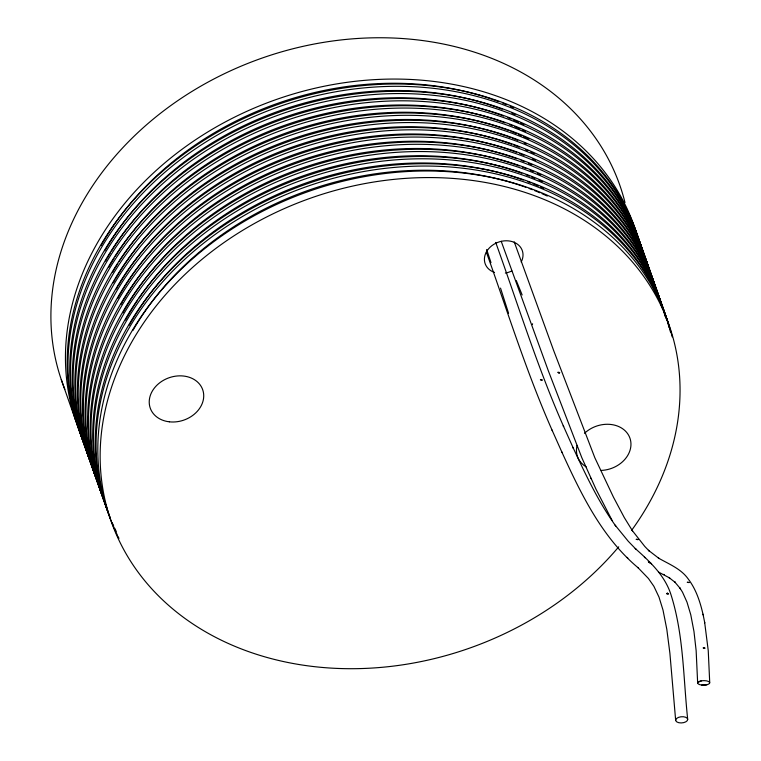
<?xml version="1.0" encoding="UTF-8"?>
<svg xmlns="http://www.w3.org/2000/svg" width="761" height="761" viewBox="0 0 761 761"><rect width="100%" height="100%" fill="white"/><g stroke="black" fill="none" stroke-linecap="round" stroke-linejoin="round"><path stroke-width="1.14" d="M532.253 324.633L532.605 323.767M559.107 373.099L559.782 372.538L557.784 372.31L559.107 373.099L558.821 372.348M667.34 593.161L666.531 593.789L668.538 594.018L667.34 593.161L667.568 593.827M697.98 682.246L701.509 680.819A6.021 2.254 -1 0 1 709.652 683.15A6.021 2.254 -1 0 1 699.93 684.71A6.021 2.254 -1 0 1 701.528 680.819M637.033 539.235L636.139 539.397L638.146 539.616L637.166 539.425M541.537 380.148L542.393 380.034L540.386 379.806L541.423 379.844M704.153 648.248L705.095 648.144L703.097 647.915L704.134 647.982M701.737 685.062L706.817 684.786M688.382 582.517L689.247 582.517L687.24 582.298L688.277 582.327M658.693 572.158L669.728 578.018L668.9 577.485L675.388 582.545L674.684 581.87L680.477 588.757L679.925 587.996L682.56 592.277L686.993 602.141L690.779 614.793L693.975 631.516L696.144 650.645L697.656 683.036M649.865 562.76L651.53 563.777L648.296 561.723L649.78 562.674M561.723 451.758L562.084 452.567C581.309 494.583 602.255 537.846 638.45 568.067M687.697 719.383A6.021 3.092 -4.6 0 0 678.546 717.366A6.021 3.092 -4.6 0 0 678.831 722.712A6.021 3.092 -4.6 0 0 687.697 719.383C683.254 677.813 683.759 634.883 670.974 594.674C664.914 575.478 649.761 561.466 635.207 548.491L635.911 549.157L628.272 541.29L615.154 525.195L615.706 525.965C598.27 501.642 585.513 474.407 572.938 447.373L573.309 448.181L563.273 425.751L563.635 426.56C537.161 366.65 517.88 303.972 495.706 242.436M644.367 557.128L645.081 557.803M627.102 557.385L627.806 558.06M637.747 567.402L648.448 578.512L653.87 586.274L658.997 597.09L663.012 610.084L666.807 629.299L669.889 653.195L675.654 720.267M632.01 530.208L644.776 546.436L649.123 550.954L648.41 550.279L659.159 558.555L658.332 558.013C668.852 564.101 681.038 568.705 688.277 579.064C696.229 589.509 700.282 602.303 703.164 614.945M632.562 530.978L624.296 517.556L613.395 497.038L594.826 457.722L553.599 350.383L514.227 241.884M612.177 520.562L596.006 489.228L581.832 457.732L548.234 370.54L501.214 241.285M590.584 477.908L590.955 478.717M486.365 252.176C507.654 311.677 526.469 372.177 552.029 430.06L552.391 430.869M552.029 430.06L562.084 452.567M516.281 280.59L522.151 294.964M61.27 379.606L75.815 420.919M486.65 249.465L490.988 262.631M500.529 288.105L508.557 313.256M704.629 622.203L708.244 650.607L709.728 682.76M703.012 614.203L704.772 622.888M106.692 508.082A295.706 238.621 -19.4 0 1 307.159 175.686A295.706 238.621 -19.4 0 1 665.942 317.927M107.938 511.468A295.706 238.621 -19.4 0 1 307.292 178.217A295.706 238.621 -19.4 0 1 666.76 320.229M109.679 516.405A295.706 238.621 -19.4 0 1 310.383 182.707A295.706 238.621 -19.4 0 1 669.081 327.411M110.497 518.707A295.706 238.621 -19.4 0 1 312.552 184.552A295.706 238.621 -19.4 0 1 670.451 331.958M116.205 531.359A295.706 238.621 -19.4 0 1 114.692 528.239M113.712 526.146A295.706 238.621 -19.4 0 1 112.295 522.978M618.722 546.826A295.706 238.621 -19.4 0 1 124.205 550.431A295.706 238.621 -19.4 0 1 415.506 177.836A295.706 238.621 -19.4 0 1 631.706 530.217M117.432 535.268A295.706 238.621 -19.4 0 1 306.854 192.067A295.706 238.621 -19.4 0 1 672.191 336.904M118.982 538.369A295.706 238.621 -19.4 0 1 117.945 536.305M64.885 389.347A295.706 238.621 -19.4 0 1 267.377 56.266A295.706 238.621 -19.4 0 1 625 202.55M79.867 431.734A295.706 238.621 -19.4 0 1 279.211 98.492A295.706 238.621 -19.4 0 1 638.679 240.505M494.507 272.428A19.691 15.895 -19.4 0 1 486.564 251.634A19.691 15.895 -19.4 0 1 512.258 241.627A19.691 15.895 -19.4 0 1 521.199 262.031M511.839 270.916A19.691 15.895 -19.4 0 1 505.352 273.094M584.486 433.323A27.796 22.43 -19.4 0 1 629.347 436.671A27.796 22.43 -19.4 0 1 601.266 470.412M586.141 466.835A27.796 22.43 -19.4 0 1 577.114 445.375M132.861 330.531A290.654 234.55 -19.4 0 1 525.822 187.273M529.114 188.481A290.654 234.55 -19.4 0 1 532.386 189.727M534.555 190.573A290.654 234.55 -19.4 0 1 539.92 192.78M542.041 193.694A290.654 234.55 -19.4 0 1 547.292 196.053M129.161 325.299A290.654 234.55 -19.4 0 1 523.273 180.024M527.658 181.641A290.654 234.55 -19.4 0 1 530.921 182.897M533.081 183.762A290.654 234.55 -19.4 0 1 538.427 185.988M540.548 186.911A290.654 234.55 -19.4 0 1 543.696 188.328M101.08 245.575A290.654 234.55 -19.4 0 1 491.882 99.13M492.985 99.52A290.654 234.55 -19.4 0 1 498.484 101.498M502.84 103.173A290.654 234.55 -19.4 0 1 506.075 104.466M510.355 106.264A290.654 234.55 -19.4 0 1 513.523 107.653M81.608 436.681A295.706 238.621 -19.4 0 1 280.276 103.667A295.706 238.621 -19.4 0 1 640.115 244.329M103.696 499.91A295.706 238.621 -19.4 0 1 309.489 169.38A295.706 238.621 -19.4 0 1 665.076 316.338M106.73 507.416A295.706 238.621 -19.4 0 1 104.523 502.07M125.47 320.077A290.654 234.55 -19.4 0 1 127.173 317.042M127.753 316.034A290.654 234.55 -19.4 0 1 137.684 300.11M139.006 298.15A290.654 234.55 -19.4 0 1 521.818 173.175M526.193 174.811A290.654 234.55 -19.4 0 1 529.447 176.076M531.606 176.952A290.654 234.55 -19.4 0 1 534.812 178.293M539.045 180.129A290.654 234.55 -19.4 0 1 542.184 181.556M81.988 437.908A295.706 238.621 -19.4 0 1 281.77 105.741A295.706 238.621 -19.4 0 1 640.933 246.64M104.78 250.797A290.654 234.55 -19.4 0 1 495.544 106.768M496.648 107.149A290.654 234.55 -19.4 0 1 502.136 109.156M511.839 113.056A290.654 234.55 -19.4 0 1 515.026 114.435M84.595 444.995A295.706 238.621 -19.4 0 1 284.861 110.221A295.706 238.621 -19.4 0 1 643.844 256.048M105.922 505.114A295.706 238.621 -19.4 0 1 104.58 501.908M103.715 499.768A295.706 238.621 -19.4 0 1 304.609 168.438A295.706 238.621 -19.4 0 1 663.088 309.565M102.84 496.971A295.706 238.621 -19.4 0 1 303.544 163.263A295.706 238.621 -19.4 0 1 662.241 307.967M122.921 312.828A290.654 234.55 -19.4 0 1 519.268 165.927M522.55 167.144A290.654 234.55 -19.4 0 1 525.813 168.4M530.122 170.141A290.654 234.55 -19.4 0 1 533.328 171.491M537.542 173.356A290.654 234.55 -19.4 0 1 540.671 174.792M85.413 447.297A295.706 238.621 -19.4 0 1 283.644 113.218A295.706 238.621 -19.4 0 1 643.787 255.002M105.617 261.08A290.654 234.55 -19.4 0 1 106.759 259.054M107.339 258.046A290.654 234.55 -19.4 0 1 110.297 253.032M111.515 251.035A290.654 234.55 -19.4 0 1 503.592 115.995M507.948 117.67A290.654 234.55 -19.4 0 1 511.183 118.963M513.323 119.858A290.654 234.55 -19.4 0 1 518.631 122.15M520.724 123.092A290.654 234.55 -19.4 0 1 523.844 124.547M88.514 455.439A295.706 238.621 -19.4 0 1 86.278 450.103M85.432 447.953A295.706 238.621 -19.4 0 1 288.096 117.242A295.706 238.621 -19.4 0 1 645.528 259.939M102.916 496.8A295.706 238.621 -19.4 0 1 301.375 161.418A295.706 238.621 -19.4 0 1 661.423 305.665M100.281 489.723A295.706 238.621 -19.4 0 1 299.634 156.481A295.706 238.621 -19.4 0 1 659.102 298.493M120.932 304.571A290.654 234.55 -19.4 0 1 122.654 301.537M123.234 300.528A290.654 234.55 -19.4 0 1 516.719 158.678M521.085 160.314A290.654 234.55 -19.4 0 1 524.339 161.589M528.638 163.339A290.654 234.55 -19.4 0 1 531.834 164.709M88.409 455.62A295.706 238.621 -19.4 0 1 285.518 120.704A295.706 238.621 -19.4 0 1 646.336 262.25M108.737 267.311A290.654 234.55 -19.4 0 1 114.074 258.283M115.311 256.286A290.654 234.55 -19.4 0 1 505.047 122.835M509.413 124.49A290.654 234.55 -19.4 0 1 512.657 125.774M514.807 126.659A290.654 234.55 -19.4 0 1 520.124 128.932M522.227 129.865A290.654 234.55 -19.4 0 1 525.366 131.311M88.4 456.277A295.706 238.621 -19.4 0 1 292.681 123.815A295.706 238.621 -19.4 0 1 649.219 271.667M99.472 487.411A295.706 238.621 -19.4 0 1 298.826 154.169A295.706 238.621 -19.4 0 1 658.284 296.181M97.294 481.399A295.706 238.621 -19.4 0 1 297.085 149.232A295.706 238.621 -19.4 0 1 656.248 290.131M117.812 298.331A290.654 234.55 -19.4 0 1 516.358 152.238M519.62 153.484A290.654 234.55 -19.4 0 1 523.948 155.206M532.443 158.859A290.654 234.55 -19.4 0 1 535.573 160.295M89.636 459.654A295.706 238.621 -19.4 0 1 291.453 126.792A295.706 238.621 -19.4 0 1 649.475 271.734M112.438 272.543A290.654 234.55 -19.4 0 1 117.869 263.534M119.125 261.546A290.654 234.55 -19.4 0 1 502.089 128.124M503.202 128.504A290.654 234.55 -19.4 0 1 508.7 130.492M510.878 131.32A290.654 234.55 -19.4 0 1 516.291 133.46M518.431 134.355A290.654 234.55 -19.4 0 1 521.618 135.715M523.73 136.647A290.654 234.55 -19.4 0 1 528.952 139.044M92.252 466.74A295.706 238.621 -19.4 0 1 292.519 131.967A295.706 238.621 -19.4 0 1 651.502 277.794M96.485 479.097A295.706 238.621 -19.4 0 1 296.276 146.921A295.706 238.621 -19.4 0 1 655.43 287.82M95.182 475.225A295.706 238.621 -19.4 0 1 295.886 141.517A295.706 238.621 -19.4 0 1 654.584 286.231M116.395 289.056A290.654 234.55 -19.4 0 1 117.546 287.04M118.126 286.031A290.654 234.55 -19.4 0 1 511.611 144.181M513.799 144.99A290.654 234.55 -19.4 0 1 519.24 147.092M525.67 149.755A290.654 234.55 -19.4 0 1 527.782 150.668M530.931 152.086A290.654 234.55 -19.4 0 1 534.051 153.541M92.195 466.902A295.706 238.621 -19.4 0 1 294.688 133.812A295.706 238.621 -19.4 0 1 652.31 280.096M95.258 475.054A295.706 238.621 -19.4 0 1 292.367 140.138A295.706 238.621 -19.4 0 1 653.185 281.684M113.275 282.826A290.654 234.55 -19.4 0 1 114.997 279.791M115.577 278.783A290.654 234.55 -19.4 0 1 505.751 135.753M506.855 136.143A290.654 234.55 -19.4 0 1 510.155 137.332M512.343 138.15A290.654 234.55 -19.4 0 1 517.765 140.271M524.177 142.963A290.654 234.55 -19.4 0 1 526.289 143.896M664.163 574.536L663.449 574.479L664.163 574.536M169.361 421.813A27.796 22.43 -19.4 0 0 202.816 390.06A27.796 22.43 -19.4 0 0 157.251 384.895A27.796 22.43 -19.4 0 0 169.361 421.813"/></g></svg>
